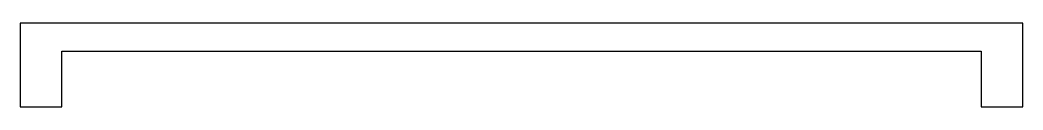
# Model space of a CAD drawing. Header units: metres. Extents: x -108 to 108, y 90 to 108.
import ezdxf

# ---------------------------------------------------------------- set-up
doc = ezdxf.new("R2010")
doc.units = ezdxf.units.M

msp = doc.modelspace()

# ---------------------------------------------------------------- linework, layer by layer
for p, q in [((108, 108), (-108, 108)), ((-108, 108), (-108, 90)), ((108, 90), (108, 108)), ((-99, 90), (-99, 102)), ((-99, 102), (99, 102)), ((99, 102), (99, 90)), ((-108, 90), (-99, 90)), ((99, 90), (108, 90))]:
    msp.add_line(p, q)

doc.saveas('drawing.dxf')
